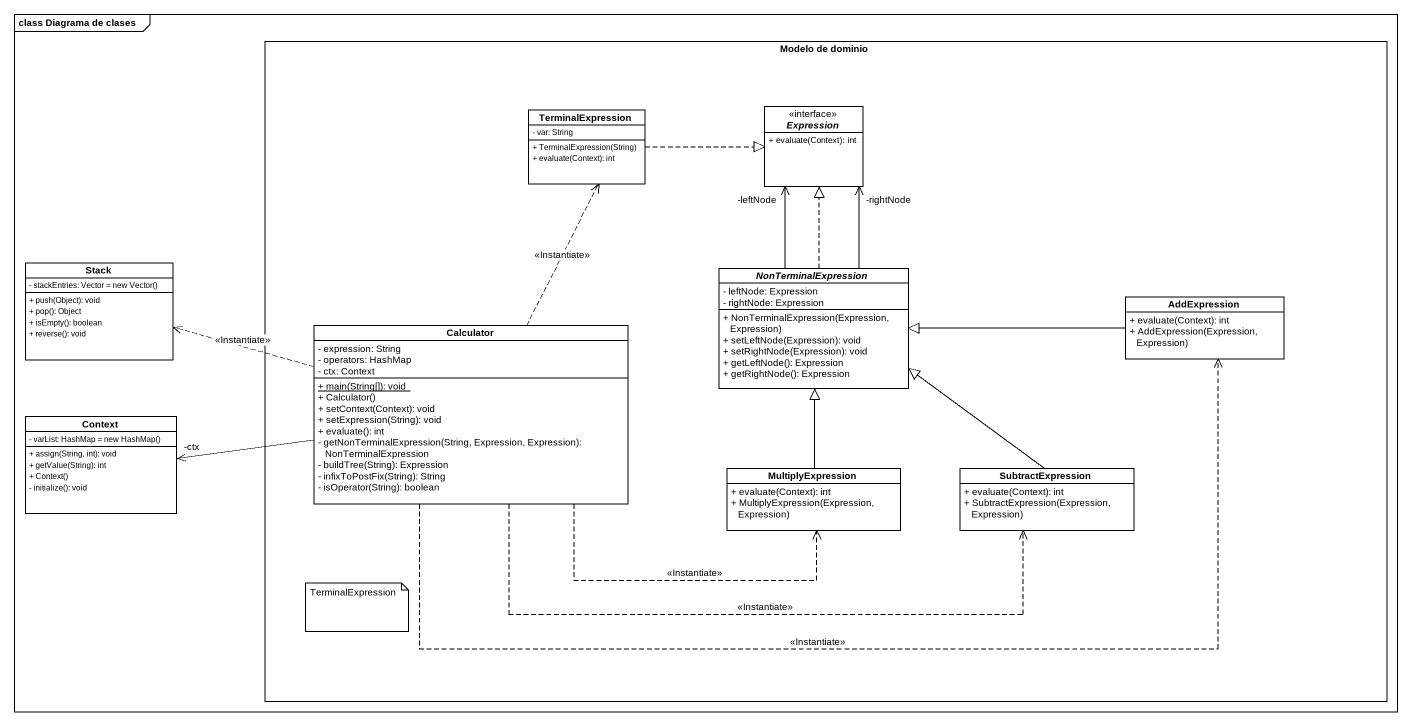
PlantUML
@startuml
mainframe class Diagrama de clases
hide circle
hide empty members
skinparam classAttributeIconSize 0
rectangle "Modelo de dominio" as Modelo_de_dominio {
  class TerminalExpression {
    - var: String
    + TerminalExpression(String)
    + evaluate(Context): int
  }
  interface Expression <<interface>> {
    + evaluate(Context): int
  }
  abstract class NonTerminalExpression {
    - leftNode: Expression
    - rightNode: Expression
    + NonTerminalExpression(Expression, Expression)
    + setLeftNode(Expression): void
    + setRightNode(Expression): void
    + getLeftNode(): Expression
    + getRightNode(): Expression
  }
  class Calculator {
    - expression: String
    - operators: HashMap
    - ctx: Context
    {static} + main(String[]): void
    + Calculator()
    + setContext(Context): void
    + setExpression(String): void
    + evaluate(): int
    - getNonTerminalExpression(String, Expression, Expression): NonTerminalExpression
    - buildTree(String): Expression
    - infixToPostFix(String): String
    - isOperator(String): boolean
  }
  class AddExpression {
    + evaluate(Context): int
    + AddExpression(Expression, Expression)
  }
  class MultiplyExpression {
    + evaluate(Context): int
    + MultiplyExpression(Expression, Expression)
  }
  class SubtractExpression {
    + evaluate(Context): int
    + SubtractExpression(Expression, Expression)
  }
}
class "Stack" as Stack_ {
  {field} - stackEntries: Vector = new Vector()
  + push(Object): void
  + pop(): Object
  + isEmpty(): boolean
  + reverse(): void
}
class Context {
  {field} - varList: HashMap = new HashMap()
  + assign(String, int): void
  + getValue(String): int
  + Context()
  - initialize(): void
}
TerminalExpression .right.|> Expression
NonTerminalExpression -up-> "-leftNode" Expression
NonTerminalExpression .up.|> Expression
NonTerminalExpression -up-> "-rightNode" Expression
Calculator .up.> TerminalExpression : <<Instantiate>>
Calculator .left.> Stack_ : <<Instantiate>>
Calculator .right.> AddExpression : <<Instantiate>>
Calculator -left-> "-ctx" Context
Calculator .right.> MultiplyExpression : <<Instantiate>>
Calculator .right.> SubtractExpression : <<Instantiate>>
AddExpression -left-|> NonTerminalExpression
MultiplyExpression -up-|> NonTerminalExpression
SubtractExpression -up-|> NonTerminalExpression
note as N1
  TerminalExpression
end note
@enduml
